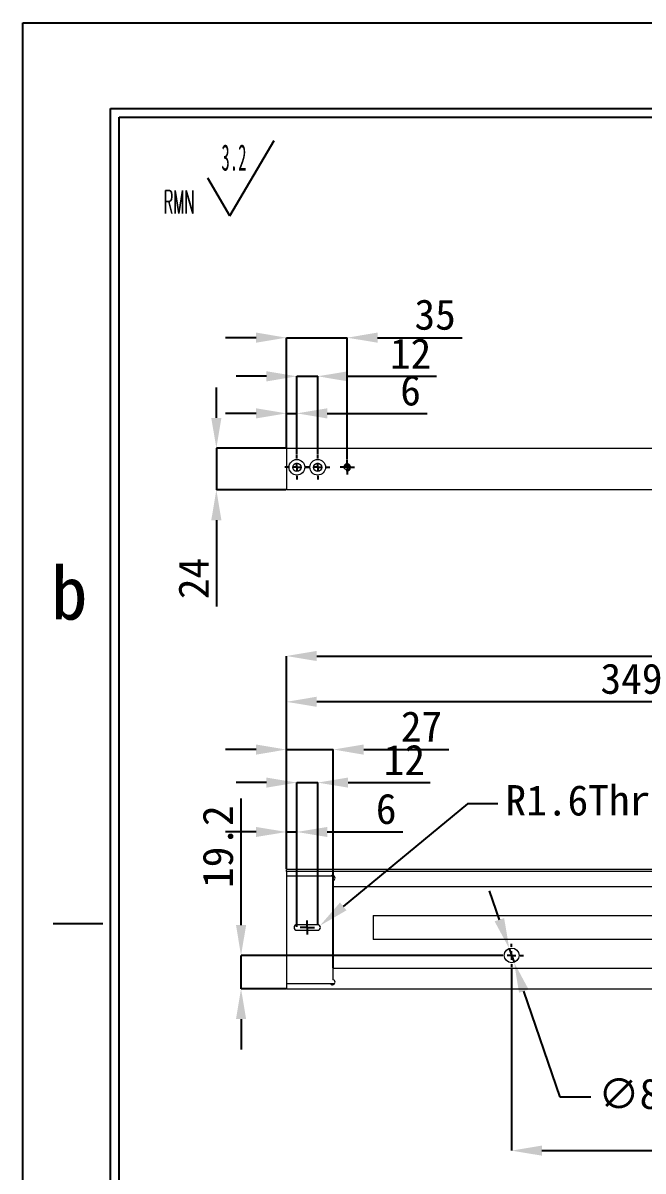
# Model space of a CAD drawing. Header units: millimetres. Extents: x 2 to 295, y 1 to 209.
# Drawn here: x 1.6 to 73, y 76.4 to 208.7 of the extents above; entities that cross this region are included whole.
import ezdxf

# ---------------------------------------------------------------- set-up
doc = ezdxf.new("R2010")
doc.units = ezdxf.units.MM
doc.header["$PDSIZE"] = -1
doc.layers.add('SLD-0', color=179, linetype='Continuous')
doc.layers.add('蓝色线', color=5, linetype='Continuous', lineweight=15)
doc.styles.add('A', font='simfang.ttf')
doc.styles.add('SLDTEXTSTYLE1', font='TXT', dxfattribs={"width": 0.469, "bigfont": 'bigfont'})
doc.styles.add('SLDTEXTSTYLE2', font='TXT', dxfattribs={"width": 0.469})
doc.dimstyles.new('SLDDIMSTYLE1', dxfattribs={"dimtxt": 3.5, "dimasz": 3.5, "dimexe": 0, "dimexo": 0.0625, "dimgap": 0.875, "dimtad": 2, "dimlfac": 5, "dimrnd": 1e-09, "dimzin": 12, "dimdsep": 46, "dimtxsty": 'SLDTEXTSTYLE2', "dimsah": 1, "dimcen": 0.09, "dimadec": 0, "dimazin": 3, "dimtfac": 1, "dimtofl": 0, "dimtmove": 0, "dimatfit": 3, "dimfxl": 1, "dimfrac": 2, "dimtolj": 1, "dimtzin": 12, "dimarcsym": 0})
doc.dimstyles.new('SLDDIMSTYLE2', dxfattribs={"dimtxt": 3.5, "dimasz": 3.5, "dimexe": 0, "dimexo": 0.0625, "dimgap": 0.875, "dimtad": 2, "dimlfac": 5, "dimrnd": 1e-09, "dimzin": 12, "dimdsep": 46, "dimtxsty": 'SLDTEXTSTYLE2', "dimsah": 1, "dimcen": 0.09, "dimadec": 0, "dimazin": 3, "dimtfac": 1, "dimtmove": 0, "dimatfit": 0, "dimfxl": 1, "dimfrac": 2, "dimtolj": 1, "dimtzin": 12, "dimarcsym": 0})
doc.dimstyles.new('SLDDIMSTYLE4', dxfattribs={"dimtxt": 3.5, "dimasz": 3.5, "dimexe": 0, "dimexo": 0.0625, "dimgap": 0.875, "dimtad": 0, "dimtih": 1, "dimtoh": 1, "dimlfac": 5, "dimrnd": 1e-09, "dimzin": 12, "dimdsep": 46, "dimtxsty": 'SLDTEXTSTYLE2', "dimsah": 1, "dimcen": 0, "dimadec": 0, "dimazin": 3, "dimtfac": 1, "dimtofl": 0, "dimtmove": 0, "dimatfit": 3, "dimfxl": 1, "dimfrac": 2, "dimtolj": 1, "dimtzin": 12, "dimarcsym": 0})
doc.dimstyles.new('SLDDIMSTYLE5', dxfattribs={"dimtxt": 3.5, "dimasz": 3.5, "dimexe": 0, "dimexo": 0.0625, "dimgap": 0.875, "dimtad": 0, "dimtih": 1, "dimtoh": 1, "dimlfac": 5, "dimrnd": 1e-09, "dimzin": 12, "dimdsep": 46, "dimtxsty": 'SLDTEXTSTYLE2', "dimsah": 1, "dimcen": 0, "dimadec": 0, "dimazin": 3, "dimtfac": 1, "dimtmove": 0, "dimatfit": 3, "dimfxl": 1, "dimfrac": 2, "dimtolj": 1, "dimtzin": 12, "dimarcsym": 0})

# ---------------------------------------------------------------- blocks, each defined once
blk = doc.blocks.new('SW_NOTE_1')
at = {"layer": 'SLD-0', "color": 0}
for q in [(12.74, 9.16), (5.08, 4.83)]:
    blk.add_line((7.63, 0.49), q, dxfattribs=at)
at = {"layer": 'SLD-0', "color": 0, "attachment_point": 1}
for s, insert, char_height, style in [('3.2', (6.65, 8.73), 3.032, 'SLDTEXTSTYLE2'), ('{\\Ftxt,bigfont|c134;RMN}', (0, 3.41), 2.6458, 'SLDTEXTSTYLE1')]:
    blk.add_mtext(s, dxfattribs=dict(at, insert=insert, char_height=char_height, style=style))
blk = doc.blocks.new('_D')
at = {"layer": 'Defpoints', "color": 0}
for p in [(151.54, 135.71), (31.94, 111.12), (151.54, 111.12)]:
    blk.add_point(p, dxfattribs=at)
at = {"layer": 'SLD-0', "color": 0, "lineweight": -2}
for p, q in [((31.94, 111.18), (31.94, 135.71)), ((35.44, 135.71), (148.04, 135.71)), ((151.54, 111.18), (151.54, 135.71))]:
    blk.add_line(p, q, dxfattribs=at)
at = {"layer": 'SLD-0', "color": 0}
for points in [[(35.44, 136.3), (35.44, 135.13), (31.94, 135.71)], [(148.04, 136.3), (148.04, 135.13), (151.54, 135.71)]]:
    blk.add_solid(points, dxfattribs=at)
at = {"layer": 'SLD-0', "color": 0, "insert": (87.32, 140.13), "char_height": 3.5, "attachment_point": 2, "style": 'A'}
blk.add_mtext('\\A1;598', dxfattribs=at)
blk = doc.blocks.new('_D_1')
at = {"layer": 'Defpoints', "color": 0}
for p in [(33.14, 121.12), (33.14, 104.74), (35.54, 104.74)]:
    blk.add_point(p, dxfattribs=at)
at = {"layer": 'SLD-0', "color": 0, "lineweight": -2}
for p, q in [((29.64, 121.12), (26.14, 121.12)), ((33.14, 104.8), (33.14, 121.12)), ((33.14, 121.12), (35.54, 121.12)), ((35.54, 104.8), (35.54, 121.12)), ((39.04, 121.12), (48.51, 121.12))]:
    blk.add_line(p, q, dxfattribs=at)
at = {"layer": 'SLD-0', "color": 0}
for points in [[(29.64, 121.7), (29.64, 120.54), (33.14, 121.12)], [(39.04, 121.7), (39.04, 120.54), (35.54, 121.12)]]:
    blk.add_solid(points, dxfattribs=at)
at = {"layer": 'SLD-0', "color": 0, "insert": (45.53, 125.49), "char_height": 3.5, "attachment_point": 2, "style": 'A'}
blk.add_mtext('\\A1;12', dxfattribs=at)
blk = doc.blocks.new('_D_2')
at = {"layer": 'Defpoints', "color": 0}
for p in [(37.34, 124.93), (31.94, 111.12), (37.34, 99.72)]:
    blk.add_point(p, dxfattribs=at)
at = {"layer": 'SLD-0', "color": 0, "lineweight": -2}
for p, q in [((28.44, 124.93), (24.94, 124.93)), ((31.94, 111.18), (31.94, 124.93)), ((31.94, 124.93), (37.34, 124.93)), ((37.34, 99.78), (37.34, 124.93)), ((40.84, 124.93), (50.65, 124.93))]:
    blk.add_line(p, q, dxfattribs=at)
at = {"layer": 'SLD-0', "color": 0}
for points in [[(28.44, 125.51), (28.44, 124.34), (31.94, 124.93)], [(40.84, 125.51), (40.84, 124.34), (37.34, 124.93)]]:
    blk.add_solid(points, dxfattribs=at)
at = {"layer": 'SLD-0', "color": 0, "insert": (47.5, 129.34), "char_height": 3.5, "attachment_point": 2, "style": 'A'}
blk.add_mtext('\\A1;27', dxfattribs=at)
blk = doc.blocks.new('_D_16')
at = {"layer": 'Defpoints', "color": 0}
for p in [(57.88, 99.85), (151.54, 97.32), (151.54, 78.7)]:
    blk.add_point(p, dxfattribs=at)
at = {"layer": 'SLD-0', "color": 0, "lineweight": -2}
for p, q in [((57.88, 99.79), (57.88, 78.7)), ((151.54, 97.26), (151.54, 78.7)), ((61.38, 78.7), (148.04, 78.7))]:
    blk.add_line(p, q, dxfattribs=at)
at = {"layer": 'SLD-0', "color": 0}
for points in [[(61.38, 79.29), (61.38, 78.12), (57.88, 78.7)], [(148.04, 79.29), (148.04, 78.12), (151.54, 78.7)]]:
    blk.add_solid(points, dxfattribs=at)
at = {"layer": 'SLD-0', "color": 0, "insert": (137.13, 77.83), "char_height": 3.5, "attachment_point": 2, "style": 'A'}
blk.add_mtext('\\A1;468.3', dxfattribs=at)
blk = doc.blocks.new('_D_17')
at = {"layer": 'Defpoints', "color": 0}
for p in [(56.53, 101.2), (26.71, 97.36), (31.94, 97.36)]:
    blk.add_point(p, dxfattribs=at)
at = {"layer": 'SLD-0', "color": 0, "lineweight": -2}
for p, q in [((26.71, 104.7), (26.71, 119.29)), ((56.47, 101.2), (26.71, 101.2)), ((26.71, 97.36), (26.71, 101.2)), ((31.88, 97.36), (26.71, 97.36)), ((26.71, 93.86), (26.71, 90.36))]:
    blk.add_line(p, q, dxfattribs=at)
at = {"layer": 'SLD-0', "color": 0}
for points in [[(26.13, 104.7), (27.3, 104.7), (26.71, 101.2)], [(26.13, 93.86), (27.3, 93.86), (26.71, 97.36)]]:
    blk.add_solid(points, dxfattribs=at)
at = {"layer": 'SLD-0', "color": 0, "insert": (22.28, 113.74), "char_height": 3.5, "attachment_point": 2, "rotation": 90, "style": 'A'}
blk.add_mtext('\\A1;19.2', dxfattribs=at)
blk = doc.blocks.new('_D_20')
at = {"layer": 'Defpoints', "color": 0}
for p in [(33.14, 115.43), (31.94, 111.12), (33.14, 104.42)]:
    blk.add_point(p, dxfattribs=at)
at = {"layer": 'SLD-0', "color": 0, "lineweight": -2}
for p, q in [((28.44, 115.43), (24.94, 115.43)), ((31.94, 111.18), (31.94, 115.43)), ((31.94, 115.43), (33.14, 115.43)), ((33.14, 104.48), (33.14, 115.43)), ((36.64, 115.43), (45.34, 115.43))]:
    blk.add_line(p, q, dxfattribs=at)
at = {"layer": 'SLD-0', "color": 0}
for points in [[(28.44, 116.01), (28.44, 114.85), (31.94, 115.43)], [(36.64, 116.01), (36.64, 114.85), (33.14, 115.43)]]:
    blk.add_solid(points, dxfattribs=at)
at = {"layer": 'SLD-0', "color": 0, "insert": (43.43, 119.85), "char_height": 3.5, "attachment_point": 2, "style": 'A'}
blk.add_mtext('\\A1;6', dxfattribs=at)
blk = doc.blocks.new('_D_21')
at = {"layer": 'Defpoints', "color": 0}
for p in [(35.79, 104.62), (35.54, 104.42)]:
    blk.add_point(p, dxfattribs=at)
at = {"layer": 'SLD-0', "color": 0, "lineweight": -2}
for p, q in [((52.8, 118.68), (38.49, 106.85)), ((56.3, 118.68), (52.8, 118.68))]:
    blk.add_line(p, q, dxfattribs=at)
at = {"layer": 'SLD-0', "color": 0}
blk.add_solid([(38.11, 107.3), (38.86, 106.4), (35.79, 104.62)], dxfattribs=at)
at = {"layer": 'SLD-0', "color": 0, "insert": (57.18, 120.83), "char_height": 3.5, "attachment_point": 1, "style": 'A'}
blk.add_mtext('\\A1;R1.6Through-hole', dxfattribs=at)
blk = doc.blocks.new('_D_22')
at = {"layer": 'Defpoints', "color": 0}
for p in [(57.61, 102), (58.16, 100.4)]:
    blk.add_point(p, dxfattribs=at)
at = {"layer": 'SLD-0', "color": 0, "lineweight": -2}
for p, q in [((56.47, 105.31), (55.33, 108.63)), ((57.61, 102), (58.16, 100.4)), ((63.49, 84.86), (59.29, 97.09)), ((66.99, 84.86), (63.49, 84.86))]:
    blk.add_line(p, q, dxfattribs=at)
at = {"layer": 'SLD-0', "color": 0}
for points in [[(57.02, 105.5), (55.92, 105.13), (57.61, 102)], [(59.84, 97.27), (58.74, 96.9), (58.16, 100.4)]]:
    blk.add_solid(points, dxfattribs=at)
at = {"layer": 'SLD-0', "color": 0, "insert": (67.86, 87.01), "char_height": 3.5, "attachment_point": 1, "style": 'A'}
blk.add_mtext('\\A1;∅8.5Through-hole', dxfattribs=at)
blk = doc.blocks.new('_D_26')
at = {"layer": 'Defpoints', "color": 0}
for p in [(31.94, 130.43), (31.94, 111.12), (101.74, 105.25)]:
    blk.add_point(p, dxfattribs=at)
at = {"layer": '蓝色线', "color": 0, "lineweight": -2}
for p, q in [((31.94, 111.18), (31.94, 130.43)), ((98.24, 130.43), (35.44, 130.43)), ((101.74, 105.31), (101.74, 130.43))]:
    blk.add_line(p, q, dxfattribs=at)
at = {"layer": '蓝色线', "color": 0}
for points in [[(35.44, 131.02), (35.44, 129.85), (31.94, 130.43)], [(98.24, 131.02), (98.24, 129.85), (101.74, 130.43)]]:
    blk.add_solid(points, dxfattribs=at)
at = {"layer": '蓝色线', "color": 0, "insert": (71.69, 134.85), "char_height": 3.5, "attachment_point": 2, "style": 'A'}
blk.add_mtext('\\A1;349', dxfattribs=at)
blk = doc.blocks.new('SW_CENTERMARKSYMBOL_0')
at = {"layer": 'SLD-0', "color": 0}
for p, q in [((-0.5, 0), (-0.82, 0)), ((0, 0), (-0.5, 0)), ((0, 0.5), (0, 0.82)), ((0, 0), (0, 0.5)), ((0, 0), (0, -0.5)), ((0, 0), (0.5, 0)), ((0.5, 0), (0.82, 0)), ((0, -0.5), (0, -0.82))]:
    blk.add_line(p, q, dxfattribs=at)
blk = doc.blocks.new('SW_CENTERMARKSYMBOL_1')
at = {"layer": 'SLD-0', "color": 0}
for p, q in [((0, 1), (0, 1.35)), ((-1, 0), (-1.35, 0)), ((0, 0), (-0.5, 0)), ((0, 0), (0, 0.5)), ((0, 0), (0, -0.5)), ((0, 0), (0.5, 0)), ((1, 0), (1.35, 0)), ((0, -1), (0, -1.35))]:
    blk.add_line(p, q, dxfattribs=at)
blk = doc.blocks.new('_D_28')
at = {"layer": 'Defpoints', "color": 0}
for p in [(31.94, 159.66), (23.87, 154.86), (31.94, 154.86)]:
    blk.add_point(p, dxfattribs=at)
at = {"layer": 'SLD-0', "color": 0, "lineweight": -2}
for p, q in [((23.87, 163.16), (23.87, 166.66)), ((31.88, 159.66), (23.87, 159.66)), ((23.87, 159.66), (23.87, 154.86)), ((31.88, 154.86), (23.87, 154.86)), ((23.87, 151.36), (23.87, 141.43))]:
    blk.add_line(p, q, dxfattribs=at)
at = {"layer": 'SLD-0', "color": 0}
for points in [[(23.28, 163.16), (24.45, 163.16), (23.87, 159.66)], [(23.28, 151.36), (24.45, 151.36), (23.87, 154.86)]]:
    blk.add_solid(points, dxfattribs=at)
at = {"layer": 'SLD-0', "color": 0, "insert": (19.49, 144.65), "char_height": 3.5, "attachment_point": 2, "rotation": 90, "style": 'A'}
blk.add_mtext('\\A1;24', dxfattribs=at)
blk = doc.blocks.new('_D_30')
at = {"layer": 'Defpoints', "color": 0}
for p in [(35.54, 167.95), (33.14, 158.86), (35.54, 158.86)]:
    blk.add_point(p, dxfattribs=at)
at = {"layer": 'SLD-0', "color": 0, "lineweight": -2}
for p, q in [((29.64, 167.95), (26.14, 167.95)), ((33.14, 158.92), (33.14, 167.95)), ((33.14, 167.95), (35.54, 167.95)), ((35.54, 158.92), (35.54, 167.95)), ((39.04, 167.95), (49.23, 167.95))]:
    blk.add_line(p, q, dxfattribs=at)
at = {"layer": 'SLD-0', "color": 0}
for points in [[(29.64, 168.53), (29.64, 167.36), (33.14, 167.95)], [(39.04, 168.53), (39.04, 167.36), (35.54, 167.95)]]:
    blk.add_solid(points, dxfattribs=at)
at = {"layer": 'SLD-0', "color": 0, "insert": (46.24, 172.32), "char_height": 3.5, "attachment_point": 2, "style": 'A'}
blk.add_mtext('\\A1;12', dxfattribs=at)
blk = doc.blocks.new('_D_31')
at = {"layer": 'Defpoints', "color": 0}
for p in [(31.94, 163.68), (31.94, 159.66), (33.14, 158.86)]:
    blk.add_point(p, dxfattribs=at)
at = {"layer": 'SLD-0', "color": 0, "lineweight": -2}
for p, q in [((28.44, 163.68), (24.94, 163.68)), ((31.94, 159.72), (31.94, 163.68)), ((31.94, 163.68), (33.14, 163.68)), ((33.14, 158.92), (33.14, 163.68)), ((36.64, 163.68), (48.15, 163.68))]:
    blk.add_line(p, q, dxfattribs=at)
at = {"layer": 'SLD-0', "color": 0}
for points in [[(28.44, 164.26), (28.44, 163.09), (31.94, 163.68)], [(36.64, 164.26), (36.64, 163.09), (33.14, 163.68)]]:
    blk.add_solid(points, dxfattribs=at)
at = {"layer": 'SLD-0', "color": 0, "insert": (46.24, 168.09), "char_height": 3.5, "attachment_point": 2, "style": 'A'}
blk.add_mtext('\\A1;6', dxfattribs=at)
blk = doc.blocks.new('_D_34')
at = {"layer": 'Defpoints', "color": 0}
for p in [(31.94, 172.4), (31.94, 159.66), (38.94, 158.29)]:
    blk.add_point(p, dxfattribs=at)
at = {"layer": 'SLD-0', "color": 0, "lineweight": -2}
for p, q in [((28.44, 172.4), (24.94, 172.4)), ((31.94, 159.72), (31.94, 172.4)), ((31.94, 172.4), (38.94, 172.4)), ((38.94, 158.35), (38.94, 172.4)), ((42.44, 172.4), (52.19, 172.4))]:
    blk.add_line(p, q, dxfattribs=at)
at = {"layer": 'SLD-0', "color": 0}
for points in [[(28.44, 172.99), (28.44, 171.82), (31.94, 172.4)], [(42.44, 172.99), (42.44, 171.82), (38.94, 172.4)]]:
    blk.add_solid(points, dxfattribs=at)
at = {"layer": 'SLD-0', "color": 0, "insert": (49.07, 176.82), "char_height": 3.5, "attachment_point": 2, "style": 'A'}
blk.add_mtext('\\A1;35', dxfattribs=at)
blk = doc.blocks.new('SW_CENTERMARKSYMBOL_5')
at = {"layer": 'SLD-0', "color": 0}
for p, q in [((0, 1), (0, 1.4)), ((-1, 0), (-1.4, 0)), ((0, 0), (-0.5, 0)), ((0, 0), (0, 0.5)), ((0, 0), (0, -0.5)), ((0, 0), (0.5, 0)), ((1, 0), (1.4, 0)), ((0, -1), (0, -1.4))]:
    blk.add_line(p, q, dxfattribs=at)
blk = doc.blocks.new('SW_CENTERMARKSYMBOL_6')
at = {"layer": 'SLD-0', "color": 0}
for p, q in [((0, 1), (0, 1.4)), ((-1, 0), (-1.4, 0)), ((0, 0), (-0.5, 0)), ((0, 0), (0, 0.5)), ((0, 0), (0, -0.5)), ((0, 0), (0.5, 0)), ((1, 0), (1.4, 0)), ((0, -1), (0, -1.4))]:
    blk.add_line(p, q, dxfattribs=at)
blk = doc.blocks.new('SW_CENTERMARKSYMBOL_9')
at = {"layer": 'SLD-0', "color": 0}
for p, q in [((-0.5, 0), (-0.83, 0)), ((0, 0), (-0.5, 0)), ((0, 0.5), (0, 0.83)), ((0, 0), (0, 0.5)), ((0, 0), (0, -0.5)), ((0, 0), (0.5, 0)), ((0.5, 0), (0.83, 0)), ((0, -0.5), (0, -0.83))]:
    blk.add_line(p, q, dxfattribs=at)

msp = doc.modelspace()

# ---------------------------------------------------------------- linework, layer by layer
at = {"color": 7, "linetype": 'Continuous', "lineweight": 15}
for p, q in [((31.9412, 159.662), (151.5412, 159.662)), ((31.9412, 159.622), (31.9412, 159.662)), ((151.5412, 159.622), (31.9412, 159.622)), ((31.9412, 159.622), (31.9412, 154.902)), ((38.6379, 157.592), (39.2445, 157.592)), ((39.2185, 157.6409), (38.6639, 157.6409)), ((31.9412, 154.902), (151.5412, 154.902)), ((31.9412, 154.862), (31.9412, 154.902)), ((151.5412, 154.862), (31.9412, 154.862)), ((151.5412, 111.12), (31.9412, 111.12)), ((31.9412, 110.92), (31.9412, 111.12)), ((31.9412, 110.92), (151.5412, 110.92)), ((31.9412, 110.88), (31.9412, 110.92)), ((151.5412, 110.88), (31.9412, 110.88)), ((31.9412, 110.88), (31.9412, 110.32)), ((37.0176, 110.32), (31.9412, 110.32)), ((31.9412, 110.32), (31.9412, 97.92)), ((37.4648, 110.32), (37.0176, 110.32)), ((37.3412, 109.16), (37.3412, 109.8371)), ((37.3412, 109.16), (146.1412, 109.16)), ((37.3412, 109.12), (37.3412, 109.16)), ((146.1412, 109.12), (37.3412, 109.12)), ((35.5412, 104.74), (33.1412, 104.74)), ((41.9412, 105.82), (41.9412, 103.02)), ((41.9412, 105.82), (147.1412, 105.82)), ((33.1412, 104.1), (35.5412, 104.1)), ((147.1412, 103.02), (41.9412, 103.02)), ((37.3412, 99.72), (146.1412, 99.72)), ((37.3412, 99.68), (37.3412, 99.72)), ((37.3412, 98.4028), (37.3412, 99.68)), ((146.1412, 99.68), (37.3412, 99.68)), ((31.9412, 97.92), (31.9412, 97.36)), ((37.0176, 97.92), (31.9412, 97.92)), ((37.4648, 97.92), (37.0176, 97.92)), ((31.9412, 97.36), (151.5412, 97.36)), ((31.9412, 97.32), (31.9412, 97.36)), ((151.5412, 97.32), (31.9412, 97.32))]:
    msp.add_line(p, q, dxfattribs=at)
for centre, radius in [((33.1412, 157.462), 0.9), ((33.1412, 157.462), 0.48), ((35.5412, 157.462), 0.9), ((35.5412, 157.462), 0.48), ((38.9412, 157.462), 0.33), ((57.8812, 101.2), 0.85)]:
    msp.add_circle(centre, radius, dxfattribs=at)
at = {"color": 7, "linetype": 'Continuous', "lineweight": 0}
msp.add_arc((38.9412, 157.462), 0.4, 255, 195, dxfattribs=at)
at = {"color": 7, "linetype": 'Continuous', "lineweight": 15}
for centre, radius, start, end in [((37.2412, 110.12), 0.3, 289.471221, 138.189685), ((33.1412, 104.42), 0.32, 90, 270), ((35.5412, 104.42), 0.32, 270, 90), ((37.2412, 98.12), 0.3, 221.810315, 70.528779)]:
    msp.add_arc(centre, radius, start, end, dxfattribs=at)
at = {"layer": 'SLD-0'}
for p, q in [((1.5907, 208.6737), (295.1066, 208.6737)), ((1.5907, 1.2938), (1.5907, 208.6737)), ((12.6748, 7.2189), (12.6748, 197.811)), ((12.6748, 197.811), (289.1814, 197.811))]:
    msp.add_line(p, q, dxfattribs=at)
at = {"layer": 'SLD-0', "color": 6, "linetype": 'Continuous'}
for p, q in [((11.6873, 6.2314), (11.6873, 198.7985)), ((11.6873, 198.7985), (290.1689, 198.7985)), ((10.8046, 104.8527), (5.0681, 104.8527))]:
    msp.add_line(p, q, dxfattribs=at)

# ---------------------------------------------------------------- block references
at = {"layer": 'SLD-0'}
for name, p in [('SW_NOTE_1', (17.795, 185.9568)), ('SW_CENTERMARKSYMBOL_6', (33.1412, 157.462)), ('SW_CENTERMARKSYMBOL_5', (35.5412, 157.462)), ('SW_CENTERMARKSYMBOL_9', (38.9412, 157.462)), ('SW_CENTERMARKSYMBOL_0', (34.3412, 104.42)), ('SW_CENTERMARKSYMBOL_1', (57.8812, 101.2))]:
    msp.add_blockref(name, p, dxfattribs=at)

# ---------------------------------------------------------------- texts
at = {"layer": 'SLD-0', "insert": (4.8346, 146.0918), "char_height": 6.172, "attachment_point": 1, "style": 'A'}
msp.add_mtext('b', dxfattribs=at)

# ---------------------------------------------------------------- dimensions: what is measured, and where the dimension line sits
at = {"layer": 'SLD-0'}
for base, p1, p2, dimstyle, picture, middle in [((31.9412, 172.4038), (38.9412, 158.292), (31.9412, 159.662), 'SLDDIMSTYLE2', '_D_34', (49.0662, 172.4038)), ((35.5412, 167.946), (33.1412, 158.862), (35.5412, 158.862), 'SLDDIMSTYLE2', '_D_30', (46.241, 167.946)), ((31.9412, 163.6757), (33.1412, 158.862), (31.9412, 159.662), 'SLDDIMSTYLE2', '_D_31', (46.241, 163.6757)), ((151.5412, 135.7127), (31.9412, 111.12), (151.5412, 111.12), 'SLDDIMSTYLE1', '_D', (87.315, 135.7127)), ((37.3412, 124.9267), (31.9412, 111.12), (37.3412, 99.72), 'SLDDIMSTYLE2', '_D_2', (47.4962, 124.9267)), ((33.1412, 121.12), (35.5412, 104.74), (33.1412, 104.74), 'SLDDIMSTYLE2', '_D_1', (45.5262, 121.12)), ((33.1412, 115.4312), (31.9412, 111.12), (33.1412, 104.42), 'SLDDIMSTYLE2', '_D_20', (43.4349, 115.4312)), ((151.5412, 78.7049), (57.8812, 99.85), (151.5412, 97.32), 'SLDDIMSTYLE1', '_D_16', (137.1269, 78.7049))]:
    dim = msp.add_linear_dim(base=base, p1=p1, p2=p2, dimstyle=dimstyle, override={"dimtxsty": 'A'}, dxfattribs=at)
    dim.commit()
    dim.dimension.update_dxf_attribs({"geometry": picture, "text_midpoint": middle, "dimtype": 160})
for base, p1, p2, picture, middle in [((23.8662, 154.862), (31.9412, 159.662), (31.9412, 154.862), '_D_28', (23.8662, 144.647)), ((26.7137, 97.36), (56.5312, 101.2), (31.9412, 97.36), '_D_17', (26.7137, 113.745))]:
    dim = msp.add_linear_dim(base=base, p1=p1, p2=p2, angle=90, dimstyle='SLDDIMSTYLE2', override={"dimtxsty": 'A'}, dxfattribs=at)
    dim.commit()
    dim.dimension.update_dxf_attribs({"geometry": picture, "text_midpoint": middle, "dimtype": 160})
dim = msp.add_radius_dim(center=(35.5412, 104.42), mpoint=(35.7879, 104.6238), text='<>Through-hole', dimstyle='SLDDIMSTYLE4', override={"dimtxsty": 'A'}, dxfattribs=at)
dim.commit()
dim.dimension.update_dxf_attribs({"geometry": '_D_21', "text_midpoint": (77.4261, 118.6832), "dimtype": 164})
dim = msp.add_diameter_dim_2p(p1=(57.6054, 102.004), p2=(58.157, 100.396), text='<>Through-hole', dimstyle='SLDDIMSTYLE5', override={"dimtxsty": 'A'}, dxfattribs=at)
dim.commit()
dim.dimension.update_dxf_attribs({"geometry": '_D_22', "text_midpoint": (88.4863, 84.8569), "dimtype": 163})
at = {"layer": '蓝色线'}
dim = msp.add_linear_dim(base=(31.9412, 130.4339), p1=(101.7412, 105.25), p2=(31.9412, 111.12), dimstyle='SLDDIMSTYLE1', override={"dimtxsty": 'A'}, dxfattribs=at)
dim.commit()
dim.dimension.update_dxf_attribs({"geometry": '_D_26', "text_midpoint": (71.694, 130.4339), "dimtype": 160})

doc.saveas('drawing.dxf')
